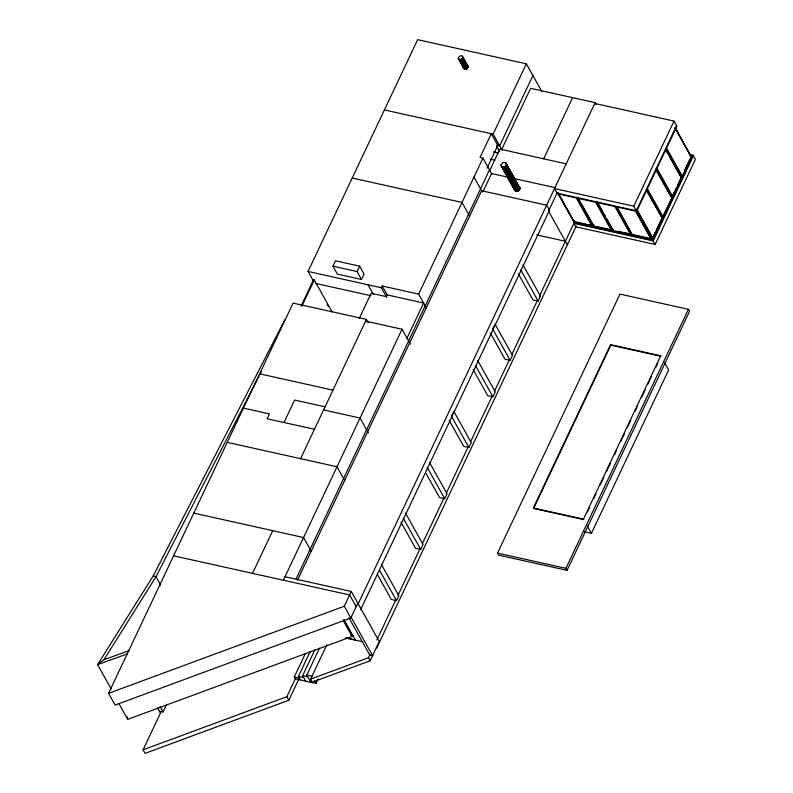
<?xml version="1.0" encoding="UTF-8"?>
<svg xmlns="http://www.w3.org/2000/svg" width="793" height="793" viewBox="0 0 793 793"><rect width="100%" height="100%" fill="white"/><g stroke="black" fill="none" stroke-linecap="round" stroke-linejoin="round"><path stroke-width="1.19" d="M458.225 57.968L459.702 55.906L462.19 55.986L468.187 66.929L466.71 68.991L464.222 68.912L458.225 57.968L463.746 68.337M458.374 58.722L459.583 59.634L461.338 59.376L462.815 57.314M500.938 165.073L502.712 162.585L505.696 162.684L519.841 187.673C520.723 190.142 517.323 192.372 515.262 190.954L500.938 165.073L514.687 190.251M501.117 165.965L501.682 166.669C503.743 168.086 507.153 165.856 506.261 163.378M357.831 603.186L350.843 617.975L115.124 705.076L108.562 693.34L293.083 303.095L366.416 319.401L368.21 322.602M313.413 281.059L308.041 271.454L417.643 39.65L526.344 63.817L541.837 91.532M301.082 306.019L313.463 279.83L314.306 280.018L332.098 311.867M301.915 306.207L314.306 280.018M332.941 266.2L335.498 260.798L359.625 266.161L364.037 274.051L361.479 279.463L337.352 274.1L332.941 266.2L357.068 271.573L361.479 279.463M283.983 422.53L294.609 400.049L325.08 406.819M357.068 271.573L359.625 266.161M298.872 679.006L288.83 700.229L145.079 753.35L143.097 749.811L161.187 711.549M159.343 711.133L163.031 711.955L166.669 704.273M359.288 318.38L371.154 293.281L386.36 296.661L387.182 294.907L423.631 303.015L407.017 338.155M300.567 458.671L366.416 319.401M386.746 297.355L381.374 287.75L382.206 286.005L418.654 294.104L426.406 307.981M252.531 573.369L272.723 530.666M502.048 150.105L493.107 134.106L526.344 63.817M283.369 580.218L402.041 329.254L365.593 321.145M418.654 294.104L482.947 158.144L480.013 157.49L491.264 133.69L497.826 145.436L487.08 168.156M532.906 75.553L499.669 145.843L496.904 145.228M296.146 578.821L489.499 169.89M489.628 170.713L499.858 149.074L566.192 163.824M297.425 580.307L481.629 190.736L546.664 205.199L549.49 210.264L360.528 609.906M501.701 149.49L530.626 88.31L595.117 102.654L596.128 104.478M483.115 191.351L491.541 173.528L508.283 177.255M318.191 678.986L316.07 683.457L295.293 678.838L294.272 677.014L305.374 653.541M143.097 749.811L286.858 696.69L295.303 678.818M300.488 679.997L298.455 676.35L310.083 651.757M543.681 158.818L572.605 97.648M305.682 681.147L302.629 675.686L314.791 649.973M310.876 682.307L306.802 675.021L319.49 648.188M108.562 693.34L344.281 606.239L351.269 591.449L285.024 576.719M351.269 591.449L379.262 641.547L370.153 660.777L312.303 682.158L310.608 679.115L326.845 644.778M358.228 603.721L595.117 102.654M452.783 413.193L451.386 416.147L468.911 447.52L471.25 442.593L453.715 411.22M494.019 325.973L492.622 328.936L510.157 360.309L512.486 355.373L494.951 324M556.954 193.294L548.528 211.107L567.362 244.809M689.474 154.377L693.082 155.18L695.402 159.334L655.147 244.462L575.867 226.838L573.547 222.684L574.449 220.771M310.608 679.115L368.458 657.744L370.034 654.413M376.883 639.931L395.945 599.617M398.056 595.137L419.775 549.222M422.421 543.631L443.594 498.837M446.241 493.236L467.959 447.321M470.606 441.721L492.314 395.806M494.426 391.326L509.255 359.972M511.901 354.372L537.317 300.616M539.438 296.146L574.34 222.337L558.084 193.254M377.299 574.37L391.326 599.468L396.53 600.618L398.859 595.692L381.324 564.319M400.921 522.141L415.532 548.28L420.726 549.44L423.056 544.504L405.52 513.13M425.494 472.45L439.52 497.548L444.714 498.708L447.044 493.771L429.509 462.398M473.094 369.488L487.705 395.638L492.909 396.787L495.238 391.861L477.703 360.488M518.335 273.813L532.946 299.952L538.14 301.112L540.479 296.176L522.944 264.803M376.744 647.95L576.313 225.876M594.185 225.162L593.283 227.076L577.106 198.131M613.504 229.455L612.602 231.368L596.425 202.423M649.636 232.448L648.932 233.439L633.766 206.2L674.02 121.071L594.74 103.447M676.568 125.631L636.313 210.76L557.033 193.135M631.625 234.332L612.959 230.604L596.782 201.66M635.778 210.849L651.182 239.099L632.279 234.897L616.885 206.646M497.498 553.117L619.967 294.114L688.403 309.329L689.533 311.352L567.064 570.355L498.628 555.14L497.498 553.117L565.934 568.333L567.064 570.355M690.525 155.874L675.13 127.623M646.771 190.419L662.353 218.293L652.52 238.138L655.137 232.597M656.188 230.386L661.421 219.314M662.324 217.411L671.958 197.963L662.73 217.5M671.939 197.08L676.558 187.317M677.579 185.146L681.167 177.543L669.788 157.183M684.686 170.108L689.92 159.036M675.2 127.96L691.377 156.905L681.95 176.839L678.957 171.476M693.419 155.785L653.164 240.913L573.884 223.289M587.484 511.802L589.605 507.322M593.838 498.381L595.949 493.9M600.182 484.949L603.879 477.118M606.526 471.528L610.233 463.697M614.466 454.746L616.577 450.275M620.81 441.324L624.507 433.493M627.154 427.903L630.861 420.072M635.094 411.121L637.205 406.64M641.438 397.699L645.145 389.869M647.782 384.268L651.489 376.437M655.722 367.496L657.833 363.016M565.934 568.333L688.403 309.329M584.253 531.697L591.419 533.293L668.648 369.964L664.534 362.609M111.198 688.978L97.598 664.643L153.257 575.847L284.766 319.946M259.063 376.15L155.993 576.699L103.962 659.717L97.598 664.643L127.683 653.759M260.193 373.949L261.323 371.739M690.168 156.637L693.082 155.18L652.827 240.309L655.147 244.462M118.94 703.669L127.713 719.36L352.112 636.432L351.289 633.448L343.696 619.848M103.962 659.717L129.299 650.547M691.377 156.905L674.952 128.01M384.417 109.94L493.107 134.106M680.364 177.364L682.376 177.81L666.199 148.866M493.444 151.879L498.202 152.93M490.213 159.135L494.971 160.196M514.092 178.544L554.931 187.624M633.766 206.2L554.485 188.575L557.37 193.74L636.65 211.364L676.905 126.236L674.02 121.071M662.353 218.293L646.969 191.4M592.986 225.737L574.082 221.534L557.905 192.59M596.128 226.441L612.305 230.039M617.757 231.249L622.376 232.28M624.696 232.785L630.465 234.074M632.457 234.52L651.36 238.723M592.807 226.124L573.904 221.921L557.727 192.977M612.127 230.416L593.64 226.312L577.463 197.368M573.547 222.684L652.827 240.309L651.717 237.95L652.054 238.564M352.221 178.019L462.012 202.423L469.763 216.291M536.673 234.887L565.379 241.27M308.041 271.454L381.374 287.75M661.005 356.305L610.848 345.153L533.63 508.482L583.787 519.633M315.802 283.458L370.985 295.72M510.157 360.309L504.963 359.15L490.342 333.01M259.638 373.83L332.971 390.126M323.603 409.941L360.052 418.04L368.398 432.978M468.911 447.52L463.717 446.37L449.106 420.221M243.431 408.098L269.422 413.877L267.112 418.773L314.454 429.3M227.234 442.365L337.015 466.77L344.767 480.647M193.779 513.111L303.56 537.525L311.312 551.393M173.588 555.814L349.614 594.948L356.176 606.695M351.031 635.163L353.381 635.689M351.299 635.332L353.688 635.857M345.857 637.879L355.234 639.971L344.112 620.057M345.956 638.008L362.798 641.755M306.802 675.021L312.006 676.171M302.629 675.686L307.823 676.835M298.455 676.35L303.65 677.509M294.272 677.014L299.467 678.174M153.257 575.847L155.993 576.699L160.721 585.165M467.563 65.591L468.187 66.929M519.266 186.97L519.841 187.673M666.576 148.073L682.753 177.017M668.767 153.257L674.764 163.973M675.953 166.124L677.757 169.335M665.991 149.768L681.574 177.632L672.335 197.17L668.747 190.736M665.595 149.679L668.588 155.031M656.961 168.403L673.138 197.348M656.763 169.296L660.351 175.729M661.55 177.87L667.547 188.595M656.594 169.196L672.761 198.141M655.781 169.018L671.958 197.963M655.98 169.999L670.957 196.803M647.356 188.734L663.533 217.678M646.979 189.527L663.156 218.471M636.749 209.283L652.926 238.227M636.948 210.264L652.52 238.138M635.005 210.155L651.182 239.099M616.696 207.023L632.279 234.897M615.745 206.715L631.912 235.66M614.902 206.527L631.079 235.471M597.565 202.354L605.356 216.281M606.556 218.432L613.138 230.218M597.744 204.693L600.142 208.975M601.342 211.116L607.329 221.842M608.528 223.983L610.323 227.204M595.583 202.235L611.76 231.179M578.84 199.122L580.04 201.273M581.239 203.414L593.818 225.926M576.263 197.943L592.44 226.887M462.19 55.986L468.039 66.176M465.045 62.062L466.234 64.203M462.616 58.107L467.989 67.722M462.101 58.831L467.474 68.446M461.338 59.376L466.71 68.991M460.455 59.653L465.828 69.269M460.812 61.448L462.012 63.589M459.583 59.634L464.956 69.249M458.85 59.297L464.222 68.912M496.577 146.09L499.55 151.413M505.696 162.684L520.02 188.565M506.202 165.231L519.772 189.517M505.577 166.104L519.157 190.389M504.665 166.758L518.245 191.044M503.605 167.095L517.185 191.381M502.564 167.055L516.134 191.351M501.682 166.669L515.262 190.954M482.947 158.144L491.888 174.143M473.986 177.077L482.342 192.015M520.614 269.739L538.14 301.112M587.306 525.937L591.419 533.293M475.374 365.414L492.909 396.787M382.206 286.005L387.569 295.611M402.041 329.254L410.387 344.192M368.021 284.786L373.394 294.391M427.179 467.335L444.714 498.708M327.113 304.244L328.292 306.366M403.191 518.067L420.726 549.44M379.579 570.296L396.53 600.618M351.16 617.281L372.601 655.642L369.756 655.008L348.91 617.717M344.281 606.239L350.843 617.975M368.458 657.744L370.153 660.777M343.349 620.75L352.112 636.432M314.325 680.335L316.07 683.457M286.858 696.69L288.83 700.229M160.067 706.652L163.031 711.955M157.569 707.951L160.335 712.907M126.89 716.366L127.713 719.36M610.57 344.648L533.342 507.976L583.499 519.128L660.728 355.799L610.57 344.648"/></g></svg>
